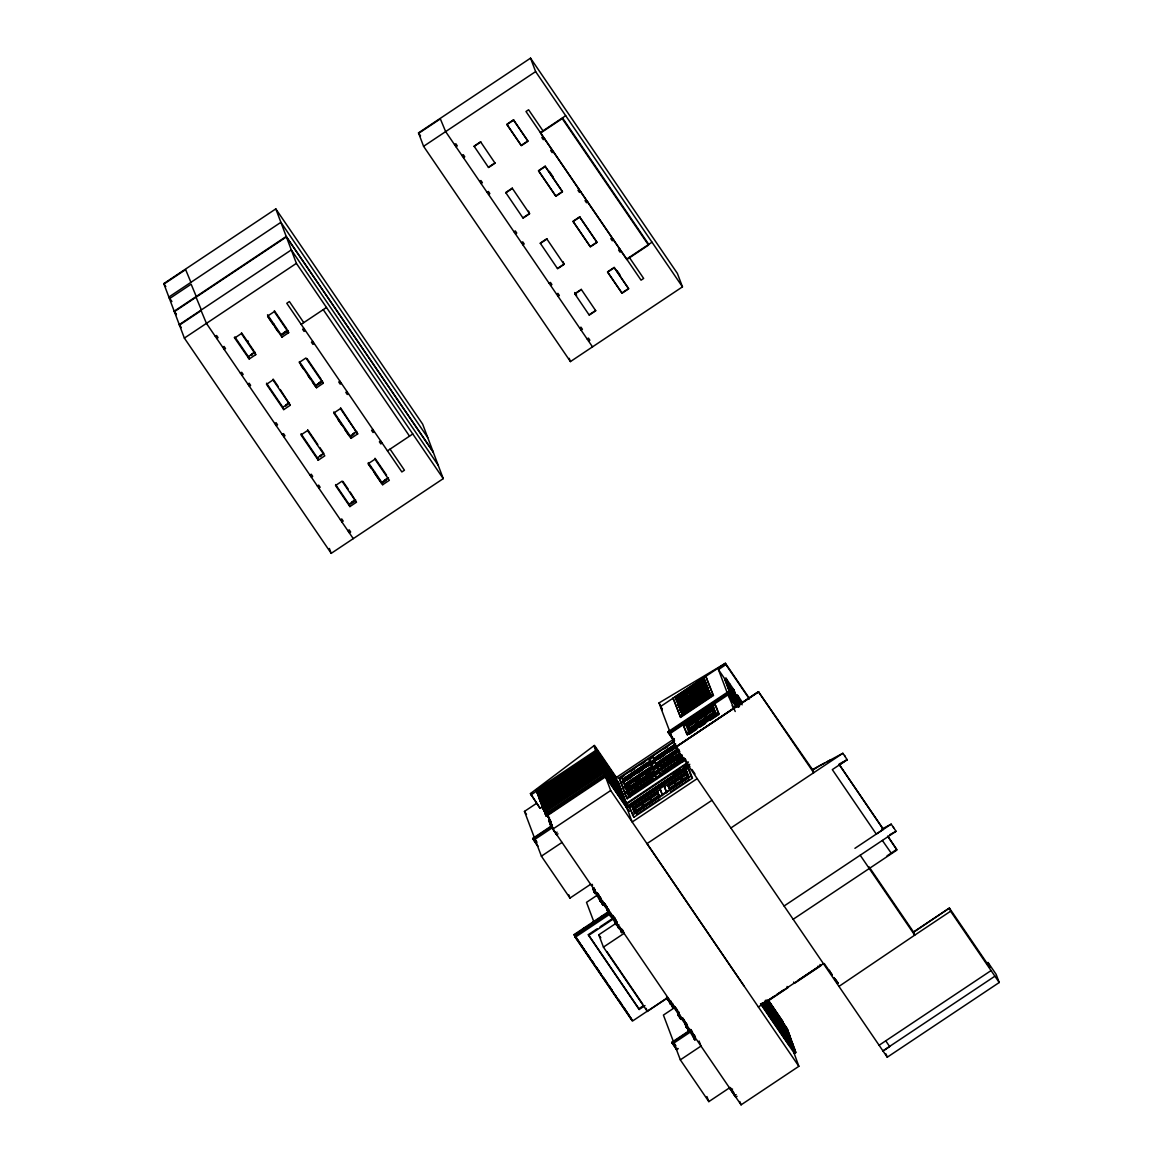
<?xml version="1.0" encoding="UTF-8"?>
<svg xmlns="http://www.w3.org/2000/svg" width="1163" height="1163" viewBox="0 0 1163 1163"><rect width="100%" height="100%" fill="white"/><g stroke="black" fill="none" stroke-linecap="round" stroke-linejoin="round"><path stroke-width="1.5" d="M285.822 406.018L286.374 404.913L286.81 405.538M317.368 385.127L317.935 383.863L318.371 384.488L321.264 382.554M252.458 354.788L251.063 354.846L251.484 355.485M288.206 330.99L283.568 333.897M282.231 333.752L282.682 334.668M322.689 454.006L319.927 455.94L320.523 456.681M542.99 806.41L540.054 808.285L530.43 793.573L594.453 745.352L616.957 778.338M548.965 813.867L604.862 775.736M620.141 791.145L621.1 789.372L599.178 757.244L538.803 797.513L539.152 798.414L540.01 799.693L600.471 759.148L600.82 760.05L599.076 760.282M913.406 932.333L949.401 908.07L989.887 967.412L987.983 962.397L996.139 974.347L999.221 982.517L887.253 1057.211L675.601 746.951M454.544 144.634L455.838 143.761L457.277 145.869L455.983 146.742M461.987 155.551L463.296 154.679L464.735 156.787L463.426 157.659M215.315 336.398L216.609 335.526L218.048 337.633L216.754 338.506M222.773 347.33L224.066 346.458L225.506 348.566L224.212 349.438M479.636 181.428L480.93 180.556L482.369 182.664L481.075 183.536M487.079 192.346L488.387 191.473L489.827 193.581L488.533 194.454M240.421 373.192L241.715 372.32L243.154 374.428L241.86 375.3M247.864 384.11L249.158 383.238L250.612 385.346L249.304 386.218M514.002 231.815L515.311 230.943L516.75 233.051L515.442 233.923M521.46 242.733L522.754 241.86L524.193 243.968L522.899 244.841M274.788 423.579L276.082 422.707L277.521 424.815L276.227 425.687M282.246 434.497L283.539 433.625L284.979 435.732L283.685 436.605M549.154 283.321L550.448 282.449L551.887 284.557L550.593 285.429M556.612 294.254L557.906 293.381L559.345 295.489L558.036 296.361M309.925 475.1L311.233 474.228L312.673 476.336L311.364 477.208M317.383 486.018L318.677 485.145L320.116 487.253L318.822 488.126M579.668 328.068L580.962 327.181L582.401 329.303L581.107 330.176M587.126 338.985L588.42 338.113L589.859 340.221L588.565 341.093M340.454 519.832L341.748 518.96L343.187 521.068L341.893 521.94M347.897 530.75L349.205 529.877L350.644 531.985L349.336 532.858M758.436 691.709L675.776 747.213L670.44 733.301M663.724 772.639L663.143 771.098L681.765 758.669L682.347 760.209M664.088 773.162L663.506 771.621L682.129 759.206M163.779 283.612L275.805 208.889L422.663 424.146L443.248 478.633L331.208 553.355L184.365 338.099L163.779 283.612L165.815 286.607M163.939 284.063L185.629 269.598L190.921 282.333M169.464 298.658L191.139 284.194L196.445 296.928M418.506 132.873L530.532 58.15L677.389 273.421L682.463 286.854L570.437 361.591L423.579 146.32L418.506 132.873L420.541 135.867M418.665 133.323L440.355 118.873L445.647 131.608L592.505 346.865M423.579 146.32L535.62 71.597L530.532 58.15M179.451 325.088L201.126 310.637L206.433 323.372L353.276 538.643M184.365 338.099L296.391 263.361L275.805 208.889M474.17 146.451L480.697 142.09M488.445 167.239L494.973 162.893M540.388 132.597L565.698 115.704M234.839 337.924L241.366 333.563L255.744 354.657L249.216 359.004L234.286 337.459M543.15 136.653L541.856 137.51L543.281 139.618L544.589 138.76M241.497 332.72L247.603 341.675L248.257 341.239M273.857 324.157L272.898 324.099M247.603 341.675L248.388 341.428M273.988 324.346L273.552 325.073M551.989 149.591L550.681 150.463L552.12 152.571L553.428 151.699M251.412 354.293L254.77 352.055M283.816 332.676L286.389 330.961M248.112 357.724L248.766 357.288L234.911 336.979M281.998 337.139L288.657 332.705L287.77 330.35L281.112 334.799L281.998 337.139L267.621 316.06L274.264 311.626L288.657 332.705M301.159 324.361L326.483 307.468M505.818 192.825L512.345 188.479M303.936 328.417L302.627 329.289L304.066 331.397L305.36 330.525M312.76 341.37L311.466 342.227L312.905 344.335L314.199 343.478M522.957 217.844L529.485 213.483L528.598 211.143M579.189 189.467L577.982 190.267L579.421 192.375L580.613 191.575M586.239 199.818L585.047 200.603L586.486 202.711L587.678 201.926M285.924 404.898L289.282 402.66M318.589 383.107L322.195 380.708M289.383 402.907L282.856 407.268L283.743 409.609L290.27 405.247L280.239 389.518M316.525 387.744L323.169 383.31L322.282 380.955L315.638 385.404L316.525 387.744L299.254 362.449L305.913 358L323.169 383.31M540.33 243.43L546.857 239.084M339.959 381.231L338.767 382.031L340.207 384.139L341.399 383.339M347.025 391.582L345.833 392.367L347.257 394.475L348.449 393.69M557.484 268.435L564.011 264.088L563.125 261.748M612.116 237.746L610.822 238.619L612.261 240.726L613.555 239.854M619.908 249.173L618.614 250.03L620.053 252.138L621.347 251.281M352.956 433.814L355.456 432.142M356.808 431.56L350.15 435.994L351.037 438.349L357.695 433.901L340.555 407.748M318.255 460.214L324.782 455.852L307.526 430.557L300.999 434.904L318.255 460.214L317.368 457.859L323.896 453.512L319.84 447.551M626.683 259.102L652.007 242.209M574.856 294.035L581.369 289.674M372.901 429.51L371.593 430.383L373.032 432.491L374.341 431.618M380.694 440.937L379.385 441.809L380.824 443.917L382.133 443.045M589.118 314.824L595.645 310.477M387.453 450.866L412.778 433.973M374.617 471.858L374.253 472.672M351.531 502.256L355.442 499.639M384.357 480.348L388.355 477.688M355.544 499.901L349.016 504.248L349.903 506.588L356.43 502.242L350.165 492.007M388.442 477.949L381.798 482.383L382.685 484.724L389.329 480.29L374.951 459.211L368.293 463.644L382.685 484.724M350.746 504.015L354.671 501.398M386.218 480.348L382.22 483.008L368.308 462.612M672.984 698.28L705.839 676.372L713.442 695.474L680.588 717.397L672.984 698.28L673.842 699.545M538.047 793.966L536.056 790.244L596.43 749.975L618.701 783.019L596.43 749.975M682.565 715.434L681.125 711.611L709.648 692.596L711.087 696.404L682.565 715.434L675.354 697.364L703.877 678.334L704.734 679.599L676.212 698.629L677.186 701.202L676.328 699.937L704.851 680.907L705.708 682.172M727.631 693.904L718.443 669.597L725.916 664.625L725.407 663.259L659.014 702.946L662.227 709.619M530.939 794.925L596.779 750.891M677.099 699.515L676.692 698.44L684.062 693.511L684.934 694.776M686.286 695.489L684.934 692.93L696.841 684.992L697.248 686.068M698.12 685.487L697.713 684.411L704.342 679.992L705.2 681.256L676.503 700.417M618.076 785.708L619.385 784.836L619.036 783.92L597.113 751.792L536.739 792.061L537.946 794.242M543.005 788.587L538.571 791.552L537.699 790.288M545.97 786.61L581.529 762.899M584.48 760.922L591.894 755.979M537.088 792.977L597.462 752.708L597.113 751.792M684.556 694.805L677.171 699.719L677.578 700.809M697.335 686.286L685.414 694.224L685.821 695.3M698.193 685.705L704.822 681.285L705.229 682.361M596.764 753.653L598.073 752.781L597.724 751.88M618.76 787.511L620.068 786.653L619.719 785.737L597.811 753.609L537.437 793.878L539.065 796.684M676.721 700.926L705.243 681.896L703.877 678.334M705.243 681.896L676.866 701.376L677.913 703.106L706.435 684.091L705.563 682.826M546.654 788.427L539.254 793.37L539.69 794.009M549.619 786.45L557.033 781.507M559.985 779.544L567.399 774.602M570.364 772.625L597.026 754.831L597.462 755.47M537.771 794.794L598.145 754.511L597.811 753.609M678.872 700.678L684.876 696.666M689.368 693.671L695.387 689.659M699.879 686.664L705.883 682.652M597.36 755.746L598.669 754.874L599.003 755.776L584.378 765.545M697.102 689.179L706.101 683.175M598.494 755.427L620.751 788.47L598.494 755.427L538.12 795.696L540.49 799.577M704.342 679.992L706.246 683.611L677.724 702.641L678.887 705.694L681.881 703.688M538.643 796.059L581.413 767.522M678.785 704.008L678.378 702.932L685.763 698.004L686.621 699.268M687.042 698.512L686.635 697.422L698.541 689.485L699.399 690.749M699.821 689.979L699.399 688.903L706.043 684.484L707.409 686.664L706.246 683.611M538.454 796.611L598.829 756.328M598.058 757.564L599.352 756.691L598.829 759.105L600.137 758.232L599.788 757.331M687.522 699.792L687.115 698.716L698.948 690.56L698.541 689.485M678.203 704.909L706.9 685.748M539.327 797.876L556.917 786.13M559.883 784.153L596.91 759.454M706.813 686.112L678.291 705.141L680.573 710.171L679.715 708.907M539.152 798.414L599.527 758.145L599.178 757.244M678.465 705.621L706.988 686.592L708.122 688.583L679.599 707.598L678.741 706.334M678.567 705.854L707.089 686.839M687.885 699.675L692.392 696.681M698.396 692.668L702.903 689.674M540.78 801.234L541.129 802.136L539.487 799.33L599.861 759.061L622.132 792.105L620.824 792.962M682.158 704.4L685.152 702.408M692.668 697.393L697.16 694.384M703.164 690.386L707.671 687.377L706.726 685.879M680.835 705.883L707.86 687.856M539.836 800.231L600.21 759.962L599.861 759.061M679.425 707.119L707.947 688.103M599.425 761.184L600.719 760.326L601.067 761.227L599.774 762.099M534.224 837.229L524.469 811.396L536.274 803.531M540.17 801.147L542.539 805.029L540.17 801.147L600.544 760.878L622.467 793.006L622.816 793.907L621.507 794.78M540.693 801.496L556.815 790.753M561.249 787.787L567.181 783.833M571.629 780.867L577.546 776.913M581.994 773.962L586.443 770.996M589.394 769.019L596.808 764.076M681.344 709.764L680.486 708.5L687.871 703.571L687.464 702.496L688.322 703.76M709.096 691.156L707.729 688.976L708.136 690.052L701.507 694.471L701.1 693.395L701.972 694.66M735.961 705.825L733.388 702.205L724.636 679.061L725.945 678.189L733.955 689.935L739.581 704.822M540.519 802.048L600.893 761.78L600.544 760.878M687.944 703.775L680.559 708.703L680.98 709.779M689.223 704.284L688.816 703.208L700.722 695.256L701.129 696.346M600.195 762.739L601.504 761.867L601.155 760.965M679.89 709.386L708.601 690.241L709.008 691.316M679.992 709.634L708.514 690.604M542.162 804.869L542.496 805.77L540.868 802.964L601.242 762.695L623.15 794.823L623.499 795.725L622.19 796.597M680.166 710.113L708.689 691.084M600.544 763.64L601.853 762.768L602.187 763.684L596.008 766.882M702.001 695.765L701.594 694.674L708.223 690.255L708.63 691.345L680.253 710.346L681.125 711.611M541.376 803.313L542.685 802.455M547.119 799.49L561.933 789.604M564.898 787.627L572.312 782.684M575.278 780.707L582.678 775.765M585.643 773.788L591.56 769.848M541.202 803.866L601.576 763.597L601.242 762.695M543.121 803.081L541.813 803.953L541.478 803.052M684.033 709.372L708.049 693.352M543.921 808.663L541.551 804.781L601.925 764.498L623.848 796.64L624.182 797.542L622.888 798.414M547.817 801.307L543.368 804.273L542.51 803.008M550.768 799.33L558.182 794.387M561.148 792.41L567.064 788.456M571.513 785.49L596.692 768.699M681.78 711.901L689.15 706.988L690.022 708.252L682.332 713.37L681.78 711.901L682.637 713.166M690.022 706.406L701.929 698.469L702.801 699.733L690.575 707.86L690.022 706.406L690.88 707.671M702.801 697.887L709.43 693.468L710.288 694.733L703.353 699.341L702.801 697.887L703.659 699.152M541.885 805.683L602.26 765.414L601.925 764.498M601.489 766.635L602.783 765.763L603.132 766.679M602.608 766.315L602.943 767.231L542.583 807.5L542.234 806.599L602.608 766.315L624.531 798.458L624.865 799.359L623.572 800.231M542.961 806.352L540.054 808.285L530.43 793.573M542.758 806.948L572.196 787.307M575.162 785.33L582.576 780.388M585.527 778.41L601.823 767.551M601.911 767.275L603.219 766.402L603.568 767.318M681.707 714.169L710.215 695.14L705.389 682.347M679.73 716.132L712.585 694.209L705.839 676.372M544.211 810.306L544.56 811.222L542.917 808.401L603.292 768.132L625.214 800.275L625.563 801.176L624.255 802.048M727.486 685.24L728.358 684.658M543.441 808.765L547.7 805.915M550.666 803.938L596.59 773.308M599.556 771.331L602.507 769.354M728.721 685.138L730.03 684.266M543.266 809.317L603.641 769.048L603.292 768.132M727.631 686.286L728.925 685.414M545.171 808.532L543.877 809.404L543.528 808.489M728.343 686.504L729.216 685.923L732.835 692.494L731.978 693.075M549.736 819.61L543.601 810.218L603.975 769.95L625.898 802.077L626.246 802.993L624.938 803.866M544.124 810.582L545.432 809.71M546.901 808.721L572.094 791.93M575.06 789.953L601.722 772.159M543.95 811.134L604.324 770.865L603.975 769.95M565.029 797.774L572.429 792.832M575.394 790.855L579.843 787.889M585.759 783.935L590.208 780.984M594.656 778.018L600.573 774.064M544.807 812.399L603.888 772.988L604.324 773.628L603.975 772.726M730.277 688.729L728.896 689.63L725.29 680.108L726.599 679.236L735.176 701.972L738.621 707.002M729.521 689.615L730.393 689.034L732.966 692.799L733.998 695.561L733.126 696.128M545.243 813.039L546.552 812.167L545.854 810.349M674.206 741.471L667.896 731.905L728.067 691.767L738.694 707.206M605.865 774.442L545.491 814.711L545.229 813.998L605.603 773.715L627.351 805.944L605.603 773.715M729.695 691.098L730.568 690.531L726.962 684.004L729.521 687.769M730.916 690.27L731.789 689.688L732.835 692.494M729.826 691.418L730.684 690.837L728.111 687.071L731.949 694.18M668.173 732.632L728.343 692.494L728.067 691.767M626.93 806.235L605.719 775.154L545.781 815.132L546.465 816.252L605.53 776.84L610.691 790.506L798.85 1066.311L741.078 1104.85L696.186 1039.053L694.893 1039.926L694.166 1038.864L692.843 1035.346L694.296 1034.896L694.747 1036.102L690.226 1029.459M735.975 706.45L727.471 693.991L669.365 733.097L728.939 693.032M545.883 815.408L606.461 774.98M730.568 692.363L731.425 691.796L733.998 695.561M733.955 689.935L732.646 690.807L724.636 679.061M546.188 815.728L547.497 814.87M729.201 693.759L727.907 694.631L735.22 711.509M547.657 815.118L546.363 815.975L545.229 813.998M669.786 733.722L728.009 694.893M732.966 692.799L732.094 693.381L729.405 689.296M683.597 725.974L715.187 704.909L716.045 706.174L718.908 713.748L687.318 734.827L683.597 725.974L687.318 734.827M688.859 732.225L685.952 725.058L713.21 706.871L716.117 714.038L688.859 732.225L688.423 731.585L715.681 713.413L713.21 706.871M733.33 693.279L734.638 692.407M713.646 707.511L686.388 725.683L685.952 725.058M689.644 731.44L687.333 725.319L712.861 708.296L715.608 715.041L707.002 720.784L706.566 720.144M731.832 695.707L732.69 695.125L730.393 689.034M731.949 696.026L732.806 695.445L736.499 702.147L735.627 702.728M713.282 708.921L687.769 725.945L687.333 725.319M731.512 696.564L732.806 695.692M688.481 725.668L695.503 720.987L696.07 721.83L697.117 724.578L690.095 729.259L688.481 725.668L690.211 729.579L697.233 724.898L695.503 720.987M696.797 720.115L704.095 715.245L704.676 716.088L697.378 720.958L696.797 720.115L698.411 723.706L704.255 719.824M713.849 712.57L714.896 715.318L707.598 720.188L706.552 717.44L713.849 712.57L714.431 713.413L707.133 718.283L705.403 714.387L712.701 709.517L713.268 710.36L705.97 715.23L707.017 717.978M734.115 695.867L733.257 696.448L730.684 692.683L731.556 692.101L734.115 695.867L735.263 698.89L734.391 699.472M689.048 726.512L696.07 721.83M551.364 825.236L548.645 820.38L549.954 819.522L550.695 821.5M734.493 696.346L735.786 695.474M736.266 696.099L737.56 695.227L742.576 702.656M733.053 698.963L733.926 698.381M689.514 728.416L696.535 723.735M697.829 722.863L705.141 717.993L704.095 715.245M706.435 717.135L713.733 712.265L712.701 709.517M733.17 699.268L734.042 698.701L737.88 705.839M615.242 778.192L674.366 738.752M705.258 718.312L697.96 723.182L698.527 724.026L705.825 719.156L705.258 718.312L706.29 721.06M732.748 699.835L734.042 698.963M549.387 822.357L550.899 821.354M709.939 716.03L712.846 714.082M551.189 822.125L549.895 822.997L549.299 821.441M734.507 699.792L735.379 699.21L732.69 695.125M735.757 699.69L737.051 698.818M676.532 745.992L620.984 783.048L623.31 788.514L619.05 777.902L674.598 740.86M557.993 833.842L556.684 834.714L550.797 826.079L550.157 824.378L551.451 823.506M733.388 702.205L734.682 701.333L725.945 678.189M675.456 745.352L622.743 780.518L621.405 776.986L674.118 741.82M686.461 733.562L718.051 712.483L715.187 704.909M758.436 691.723L813.707 772.726L812.501 769.572L758.436 691.723L621.347 783.324L619.617 778.745L624.124 775.75M630.128 771.738L634.635 768.743M640.639 764.731L645.145 761.736M664.654 748.71L667.664 746.704M698.992 725.93L704.836 722.034M690.081 732.065L698.396 726.526L697.974 725.886M699.835 725.567L705.563 721.743M733.882 702.845L735.321 702.074L734.042 698.701M552.105 824.552L550.811 825.425L551.291 826.719L595.412 891.338L594.119 892.195L594.976 893.46L596.285 892.603M650.582 763.48L649.245 759.948L653.344 757.215L654.057 758.276L675.63 743.884M734.565 702.961L735.438 702.379L736.557 705.345M550.797 826.079L552.352 825.207M532.669 838.45L537.728 846.053L532.669 838.45L551.829 825.657M689.339 734.202L696.724 729.288M699.675 727.311L705.578 723.371M710.012 720.42L718.865 714.518M735.743 703.034L736.615 702.467M532.843 838.901L552.003 826.123M623.746 781.449L622.845 779.094L649.972 761.009L649.245 759.948M736.979 702.932L738.287 702.074M647.006 763.233L623.79 778.716L624.735 780.097M674.802 744.698L657.168 756.459L658.113 757.825M552.876 827.387L535.009 839.293L541.391 856.172L569.972 898.083L590.615 884.302M620.78 782.481L676.314 745.425M617.742 784.792L619.036 783.92M625.2 779.908L628.064 778.003M631.989 775.256L634.882 773.322M639.243 770.415L643.59 767.507M666.922 751.952L671.327 749.016M735.06 706.61L736.353 705.752M610.691 790.506L552.919 829.045L547.38 814.391M678.916 749.539L624.705 785.708L623.353 782.118L758.596 691.956M627.569 779.879L632.076 776.869M638.08 772.872L642.587 769.862M648.591 765.865L653.083 762.855M659.087 758.858L665.091 754.845M669.597 751.836L675.601 747.838M737.138 706.726L737.996 706.145M652.588 768.641L651.236 765.05L655.307 762.332L656.019 763.393L677.564 749.016M651.236 765.05L651.949 766.112L624.793 784.225L623.353 782.118M676.968 749.67L659.13 761.576L659.654 762.346M634.257 779.414L641.394 774.66M660.133 762.158L665.948 758.276M666.821 757.695L672.156 754.147L672.665 755.528M673.014 753.566L677.011 750.905M622.743 787.671L678.276 750.629M555.783 833.013L557.092 832.156M682.259 755.499L625.214 793.544L622.961 788.267L678.509 751.211M624.807 787.511L679.541 751.182M625.04 788.107L629.546 785.098M635.55 781.1L640.057 778.091M646.061 774.093L650.553 771.084M656.557 767.086L661.064 764.076M667.068 760.064L671.574 757.069M679.177 753.711L653.344 770.4L653.969 771.302M626.406 788.907L653.606 770.764M628.267 790.564L627.351 788.543L650.64 773.002L651.571 775.023L650.64 773.002M679.817 753.537L660.904 766.155L679.817 753.537L680.384 755.034M631.291 786.421L652.458 772.319M651.004 773.54L627.351 788.543M621.173 793.878L622.467 793.006M680.82 754.583L626.61 790.738L625.331 787.336L626.77 789.444M624.633 792.701L681.678 754.656M639.679 782.83L635.667 785.505L635.187 784.225L635.827 785.156M645.858 778.701L651.106 775.212L650.611 773.933M663.491 766.94L666.414 765.239M671.502 761.838L668.551 763.8L667.693 762.535L668.173 763.829M677.607 757.535L680.282 755.746L679.788 754.467L680.66 755.732M632.425 787.933L634.882 786.29M635.754 785.708L638.414 783.935M677.68 757.738L680.355 755.965M626.624 797.934L685.167 758.887L685.734 759.73L627.191 798.777L624.909 793.399L681.94 755.354M627.264 792.468L681.474 756.313L682.797 759.817L628.587 795.972L627.264 792.468L629.227 796.379M634.489 788.238L637.484 786.232M676.517 760.195L681.024 757.2M656.572 779.065L655.249 775.561L659.784 772.537L660.918 775.241M622.539 797.498L623.848 796.64M628.34 794.053L655.249 775.561M660.032 772.901L682.55 757.883L683.437 760.224M629.285 793.675L652.908 778.701L629.285 793.675L630.448 796.757M635.667 791.683L630.768 794.969L630.128 794.024L630.622 795.361M640.377 789.11L643.052 787.336M664.567 772.988L667.344 771.127M541.391 856.172L562.034 842.405M623.906 801.133L625.214 800.275M624.604 802.95L625.898 802.077M688.423 761.969L625.985 803.604L626.261 804.331L687.202 763.684M673.159 774.471L680.602 769.513M683.568 767.536L688.031 764.556M689.063 765.109L626.159 807.078L689.79 764.295M627.017 808.343L689.906 766.388M629.474 807.224L688.031 768.176L689.47 770.284L692.45 778.207L633.908 817.255L629.474 807.224L633.908 817.255M686.054 770.139L688.656 777.015L634.446 813.184L631.843 806.293L686.054 770.139L689.092 777.044M662.532 795.608L659.93 788.732L664.088 785.97L666.573 792.076M634.882 813.213L632.803 807.704L660.337 789.343L659.93 788.732M664.495 786.566L687.013 771.549M636.19 813.795L633.748 807.34L657.386 791.567L659.087 795.507L658.607 794.809M667.606 784.749L669.307 788.688L667.606 784.749L686.228 772.334L687.929 776.259L687.449 775.561M634.969 810.567L635.449 811.265L634.228 808.038L657.865 792.279M668.085 785.447L686.708 773.032M635.347 808.794L642.31 804.142L641.671 803.197L642.819 806.221L635.841 810.873L634.707 807.849L636.481 811.818M643.183 803.56L650.204 798.879L649.565 797.934L650.713 800.958L643.677 805.654L644.317 806.584L642.543 802.63L643.677 805.654M651.076 798.298L658.113 793.602L657.473 792.672L658.607 795.696L651.585 800.377L650.437 797.353L652.225 801.322M669.205 786.203L674.54 782.641L673.9 781.71L675.034 784.734L669.699 788.296L670.339 789.226L668.565 785.272L669.699 788.296M675.398 782.074L680.748 778.498L680.108 777.567L681.242 780.591L675.907 784.153L674.758 781.129L676.546 785.083M682.754 780.955L681.605 777.931L686.955 774.369L686.315 773.424L688.089 777.393M682.187 780.213L687.537 776.651L688.176 777.596L682.826 781.158L682.114 780.01L687.449 776.448M658.694 795.899L651.658 800.595L652.298 801.525L659.334 796.829M632.468 815.147L691.011 776.084L688.031 768.176M637.062 814.1L644.506 809.274L644.026 808.576M645.828 808.387L648.46 806.642M649.114 806.061L651.934 804.185M652.399 804.011L658.985 799.621M670.528 791.916L673.014 790.259M673.595 789.735L676.255 787.962M677.128 787.38L682.943 783.629L682.463 782.932M684.178 782.815L689.15 779.501M697.219 778.614L632.178 822.008L626.915 808.067M711.989 800.275L647.035 843.597L743.898 985.773M594.119 892.195L592.679 888.416L593.988 887.543L595.412 891.338M593.959 890.785L595.267 889.913M598.305 894.478L586.515 902.343L594.438 923.335M599.468 897.095L600.123 901.005L600.995 902.27L602.289 901.412L609.354 911.763L574.377 935.11L631.771 1019.471M599.119 898.33L600.413 897.458M599.41 899.101L600.704 898.243L600.268 897.066M599.745 900.002L601.053 899.13L596.75 892.85M600.123 901.005L601.431 900.147L601.053 899.13M602.521 904.073L603.815 903.2L604.208 904.218L602.899 905.076L602.041 903.811L603.335 902.953L602.39 900.424M812.748 770.197L818.548 766.33M824.582 763.088L819.93 765.588M830.615 759.846L827.344 761.605M607.042 909.946L608.336 909.073L609.354 911.763M730.873 827.983L842.841 753.29L847.216 759.686L839.439 764.876L883.4 829.321L876.277 834.075L832.315 769.615L847.057 759.773M607.333 910.716L608.627 909.859L604.048 902.793M607.668 911.618L608.976 910.745L603.815 903.2M665.876 998.784L632.396 1021.114L575.191 937.276L574.159 934.529L608.99 911.298M574.566 935.634L609.412 912.388M609.572 912.839L574.74 936.07L631.931 1019.922L624.458 1008.263M607.537 909.117L606.737 909.146L608.918 913.885L610.212 913.028L611.258 914.554L609.964 915.426L610.822 916.691L612.131 915.819M575.191 937.276L610.139 913.973M610.444 915.688L611.738 914.816M645.014 1005.588L639.17 1009.484L588.638 935.415L588.347 934.645L597.113 928.801M600.035 926.853L613.177 918.087M588.638 935.415L614.922 917.883M614.965 921.561L616.259 920.689L616.899 922.361L615.59 923.233M615.256 922.332L616.55 921.459L612.828 915.659M667.94 997.65L647.297 1011.417L603.437 947.118L598.771 934.805L616.477 923M618.789 928.278L620.097 927.42L618.876 928.496L618.294 927.652L619.603 926.78L618.135 924.629L616.841 925.501L615.968 924.236L617.277 923.364L611.883 915.296M618.294 927.652L617.466 925.457L618.774 924.585M667.78 1000.078L669.074 999.221L667.853 1000.296L667.286 999.453L668.58 998.581L623.019 931.796L621.725 932.668L620.897 930.473L622.19 929.615M621.071 931.621L622.365 930.749M621.144 931.825L622.452 930.952L621.696 928.975L620.402 929.848L621.725 932.668M603.437 947.118L624.08 933.351L622.917 930.269M854.921 848.336L891.192 824.145L896.062 831.298L784.095 905.992M639.17 1009.484L638.88 1008.714L643.27 1005.791M887.02 855.866L896.717 849.397L887.66 836.095L896.964 850.037L793.151 919.279M670.062 1003.422L671.356 1002.564M670.135 1003.64L671.429 1002.768L670.688 1000.791L669.394 1001.663L670.135 1003.64L670.717 1004.483L672.01 1003.611L679.628 1014.776L678.32 1015.648L679.047 1016.695L680.34 1015.822L681.402 1017.363L680.093 1018.236L680.82 1019.282L682.012 1018.163L680.82 1019.282M672.796 1007.42L674.191 1006.809L672.897 1007.681L672.17 1006.62L673.479 1005.748L672.519 1003.233M675.223 1007.216L663.419 1015.081L673.784 1042.528M679.047 1016.695L677.607 1012.9L678.916 1012.043M678.233 1015.386L679.526 1014.514M685.08 1024.152L686.374 1023.28L686.824 1024.487L682.303 1017.843M686.155 1027.002L687.449 1026.129M694.893 1039.926L687.406 1027.38L688.743 1030.898L688.016 1029.851L689.325 1028.979L688.263 1027.438L686.97 1028.31L686.243 1027.249L687.551 1026.391L687.173 1025.373L682.637 1018.744M688.641 1030.651L690.037 1030.04M677.985 1048.866L676.677 1049.738L671.763 1042.339L690.938 1029.546M671.938 1042.789L689.644 1030.985M672.665 1043.851L691.825 1031.072M677.811 1048.415L676.503 1049.288L671.763 1042.339M694.078 1038.603L695.372 1037.745M694.166 1038.864L695.474 1038.007L695.096 1036.989L690.56 1030.36M765.254 1002.186L773.962 996.386M776.855 994.452L784.109 989.611M797.891 980.424L818.461 966.686L818.04 966.06M758.363 1006.984L823.419 963.633M729.477 1087.856L708.834 1101.623L680.34 1059.856L700.984 1046.089L699.079 1041.016M839.279 986.195L914.714 935.154L913.522 931.999L949.401 908.07L950.593 911.225L999.221 982.517M838.087 983.04L833.944 977.749M950.593 911.225L914.714 935.154L860.198 855.212M731.251 1089.935L732.545 1089.062M734.856 1095.502L736.15 1094.63M729.841 1088.539L735.743 1097.203L737.051 1096.331M879.097 1045.261L991.08 970.567M882.935 1050.887L994.903 976.193M883.022 1051.018L889.666 1046.584L885.741 1040.827M681.111 761.372L677.331 763.887L676.692 762.943L677.2 764.295M762.768 1003.727L764.076 1002.855L793.529 1046.031L792.221 1046.889M764.411 1003.771L763.102 1004.643L763.437 1005.559L764.731 1004.687L764.411 1003.771L793.849 1046.947L794.184 1047.863L792.89 1048.721M763.771 1006.475L765.065 1005.602L794.518 1048.779L794.852 1049.695L793.544 1050.552M764.106 1007.391L765.399 1006.518L765.065 1005.602M786.261 1030.418L787.555 1029.546L787.22 1028.63L767.929 1000.354M786.595 1031.334L787.889 1030.462L767.58 1000.689M786.915 1032.25L788.223 1031.377L787.889 1030.462M787.584 1034.081L788.877 1033.209L788.558 1032.293L767.231 1001.038M788.252 1035.913L789.546 1035.041L789.212 1034.125L766.868 1001.372M788.572 1036.829L789.881 1035.957L765.501 1000.224M788.907 1037.745L790.215 1036.873L789.881 1035.957M789.575 1039.577L790.869 1038.704L790.535 1037.789L766.17 1002.055M789.91 1040.492L791.203 1039.62L765.821 1002.404M790.898 1043.226L792.192 1042.368L791.872 1041.452L764.454 1001.256M791.233 1044.141L792.526 1043.284L765.109 1003.088M791.552 1045.057L792.861 1044.2L792.526 1043.284M793.21 1049.637L794.518 1048.779M794.794 1052.152L793.936 1052.733L798.85 1066.311M794.358 1052.806L795.666 1051.934L762.274 1002.986M762.027 1003.902L795.201 1052.53L794.62 1053.533M795.666 1051.934L794.503 1053.576L760.529 1003.785M320.45 455.503L321.526 455.838M353.116 433.712L353.886 434.424M812.501 769.572L842.841 753.29M839.119 764.047L847.216 759.686M881.612 829.292L891.192 824.145M889.68 834.729L896.062 831.298M282.827 333.359L283.423 334.174M839.439 764.876L883.299 829.408L883.168 828.696M829.234 970.538L832.214 974.768M836.182 980.409L838.16 983.229M829.117 970.189L829.757 971.09M247.675 341.762L253.839 350.819M616.521 778.643L593.944 745.687L595.456 750.193M535.62 71.597L682.463 286.854M562.456 117.87L648.75 244.375M542.99 130.852L528.598 109.773L525.996 111.503L641.06 280.181L643.662 278.437L629.285 257.357M549.329 171.324L553.384 177.285M617.117 270.717L619.995 274.933M574.711 292.553L576.63 295.358M882.354 840.442L891.178 853.09M869.081 866.842L913.522 931.999M748.87 697.669L725.407 663.259L660.366 706.639L670.062 732.297L669.481 731.76M725.916 664.625L749.394 699.021M718.443 669.597L726.599 681.547M734.754 693.497L736.79 696.492M737.793 698.425L742.139 704.807M726.846 683.699L729.405 687.464M733.053 697.117L729.375 690.415M730.611 693.671L733.184 697.437M732.864 698.6L734.565 701.115M728.343 692.494L738.287 707.06M733.969 701.565L735.801 704.385M732.152 705.65L734.187 708.645M712.585 694.209L713.442 695.474M708.136 690.052L709.081 691.52M708.776 691.331L709.823 693.075L681.3 712.09L680.442 710.826M710.215 695.14L711.087 696.404M718.051 712.483L718.908 713.748M697.713 684.411L698.57 685.676M699.399 688.903L700.271 690.168M698.948 690.56L699.806 691.825M713.733 712.265L714.315 713.108M699.893 692.029L699.021 690.764L699.428 691.854M715.608 715.041L712.861 708.296M701.1 695.241L700.242 693.977L700.649 695.052L688.729 702.99L688.322 701.914L689.194 703.179M703.426 701.391L701.929 698.469M705.403 714.387L705.97 715.23M684.934 692.93L686.199 695.285M686.635 697.422L687.493 698.687M687.115 698.716L687.973 699.981M688.816 703.208L689.674 704.473M691.52 709.343L690.648 708.078L691.2 709.532M690.575 709.706L689.15 706.988M690.648 709.924L689.79 708.66L690.342 710.113M676.692 698.44L677.549 699.704M675.354 697.364L676.212 698.629M678.378 702.932L679.25 704.197M678.014 704.429L678.887 705.694M680.937 708.689L680.079 707.424L680.486 708.5M662.343 709.546L659.014 702.946M669.205 731.033L670.062 732.297M669.263 732.835L674.307 740.22M667.896 731.905L673.77 740.497M674.584 744.044L679.686 751.545M683.771 757.535L687.856 763.524M691.956 769.513L695.009 774.006M824.233 963.502L832.01 974.899M819.973 964.505L820.831 965.77L794.445 983.36L793.588 982.095M691.011 776.084L692.45 778.207M672.025 752.984L672.548 753.755M675.31 759.294L674.453 758.029L674.933 759.308M681.605 777.931L680.966 776.986L682.114 780.01M427.737 437.593L280.894 222.322L168.853 297.059L171.92 301.537M433.087 451.738L286.229 236.467L174.203 311.204L176.238 314.199M433.247 452.189L286.403 236.918L174.377 311.655L176.413 314.635M649.521 769.106L648.998 768.336L625.738 783.847L626.261 784.618M438.16 465.185L291.317 249.914L179.276 324.651L181.326 327.632M296.391 263.361L443.248 478.633M787.06 986.457L787.918 987.721L763.291 1004.149L762.419 1002.884M323.227 309.634L409.521 436.14M643.837 779.821L643.197 778.876L643.677 780.155M634.954 785.737L634.315 784.807L634.809 786.086L628.674 790.171L628.18 788.892L628.82 789.837M621.405 776.986L622.845 779.094M619.05 777.902L619.617 778.745M782.714 1021.463L768.336 1000.238L782.597 1021.158L784.124 1025.65M622.961 788.267L625.214 793.544M768.263 1001.256L787.555 1029.546M766.897 1000.122L788.223 1031.377M597.462 752.708L619.385 784.836M766.548 1000.456L788.877 1033.209M303.761 322.631L289.383 301.537L286.781 303.281L401.846 471.945L404.448 470.215L390.056 449.122M624.909 793.399L627.191 798.777M598.145 754.511L620.068 786.653M766.184 1000.805L789.546 1035.041M765.836 1001.139L790.215 1036.873M599.527 758.145L621.435 790.288M765.487 1001.488L790.869 1038.704M631.843 806.293L632.803 807.704M765.138 1001.837L791.538 1040.536L791.203 1039.62M600.893 761.78L622.816 793.907M764.774 1002.172L792.192 1042.368M601.576 763.597L623.499 795.725M764.425 1002.521L792.861 1044.2M602.26 765.414L624.182 797.542M764.76 1003.436L793.529 1046.031M602.943 767.231L624.865 799.359M764.731 1004.687L794.184 1047.863M603.641 769.048L625.563 801.176M765.399 1006.518L794.852 1049.695M604.324 770.865L626.246 802.993M762.463 1003.611L795.928 1052.66M762.419 1004.687L795.201 1052.53M611.2 783.702L614.137 788.02M618.062 793.777L620.024 796.655M760.995 1003.887L789.43 1045.581M606.141 777.291L624.793 804.636M626.057 806.802L628.936 811.018M604.964 775.997L629.038 811.294M274.337 310.681L286.81 328.955M307.061 358.64L321.264 379.472M375.024 458.266L386.538 475.129M357.695 433.901L340.439 408.606L333.781 413.039L351.037 438.349M352.651 434.337L353.087 434.962L350.586 436.634L333.81 411.935M267.534 314.78L281.548 335.424M299.385 361.591L315.973 385.782M268.115 317.136L272.186 323.096M275.224 327.559L278.059 331.702M300.665 364.848L303.616 369.18M307.555 374.937L310.492 379.254M312.469 382.147L315.406 386.465M337.852 419.349L341.878 425.251M344.902 429.685L348.929 435.587M368.235 463.892L371.084 468.064M374.922 473.69L381.58 483.445M273.131 379.094L278.219 386.538M307.657 429.699L317.804 444.586M342.954 481.438L348.333 489.332M290.27 405.247L273 379.952L266.487 384.313L283.743 409.609M356.43 502.242L342.038 481.162L335.526 485.509L349.903 506.588M266.516 383.194L283.292 407.893M301.028 433.799L317.804 458.498M335.598 484.564L349.452 504.873M539.08 793.922L540.373 795.826M536.056 790.244L538.091 793.224M538.382 794.881L539.109 795.943L538.774 795.041M541.129 799.374L542.002 800.638M540.141 798.676L539.414 797.6L539.763 798.501M538.803 797.513L540.097 799.417M540.446 800.318L541.173 801.394L540.824 800.493M539.487 799.33L541.522 802.296M543.194 804.811L544.488 806.715M543.877 806.628L544.735 807.892M540.868 802.964L542.888 805.93M541.551 804.781L543.572 807.747M545.243 810.262L547.279 813.242M542.234 806.599L544.604 810.466L544.255 809.564M542.917 808.401L544.953 811.381M547.569 815.234L549.532 818.112M543.601 810.218L545.97 814.1M546.29 814.173L549.241 818.49M548.645 820.38L550.884 823.753M597.695 893.286L599.41 895.801M604.76 903.651L607.333 907.416M612.683 915.266L616.114 920.296L614.66 920.762L615.968 924.236M675.732 1007.681L677.549 1010.342M682.754 1017.974L684.571 1020.62M690.677 1029.589L692.494 1032.235M730.335 1087.507L734.347 1093.482M597.273 893.213L600.704 898.243M674.38 1006.228L678.901 1012.871M550.157 824.378L556.684 834.714M612.596 916.081L616.899 922.361M674.714 1007.129L679.25 1013.773M729.564 1087.463L735.089 1096.142M596.038 892.065L601.431 900.147M620.17 927.623L622.452 930.952M669.161 999.424L671.429 1002.768M681.94 1017.988L687.551 1026.391M689.863 1029.604L695.474 1038.007M592.679 888.416L600.995 902.27M602.449 902.866L607.479 910.106M677.607 1012.9L670.746 1002.826L672.17 1006.62M680.384 1017.087L685.53 1024.516M617.466 925.457L620.897 930.473M524.469 811.396L526.505 814.391M534.151 838.029L537.015 842.245M675.965 1045.93L673.959 1042.978L680.34 1059.856M598.771 934.805L600.82 937.8M606.912 951.596L642.746 1004.12M588.347 934.645L638.88 1008.714M574.159 934.529L579.857 942.888M588.347 955.332L590.121 957.949M591.909 960.551L593.682 963.153M596.619 967.456L599.556 971.759M603.524 977.589L607.522 983.433M609.427 986.224L612.145 990.207M618.658 999.758L622.51 1005.399M833.958 977.516L837.767 983.258L835.121 979.246M201.344 309.925L196.053 297.19M893.228 826.66L893.62 827.722M844.629 755.427L845.036 756.488M886.017 1053.94L887.253 1057.211M738.214 696.274L740.555 702.452M737.56 695.227L740.686 703.484M735.772 699.065L737.647 704.037M735.379 699.21L736.499 702.147M730.117 692.872L731.047 695.329M706.043 684.484L706.45 685.559L699.893 690.197L700.3 691.273M706.523 685.763L706.93 686.853M709.43 693.468L709.982 694.922M710.055 695.125L710.608 696.593M703.426 699.559L703.978 701.013M702.568 700.126L703.121 701.594M569.201 358.335L570.437 361.591M684.062 693.511L684.469 694.587M685.763 698.004L686.17 699.079L678.872 704.211L679.279 705.301M686.243 699.297L686.664 700.373M682.405 713.573L682.957 715.041M674.467 701.173L680.588 717.397M680.181 754.075L680.748 755.572M681.765 758.669L682.928 761.75M681.736 759.599L682.23 760.936M686.228 772.334L688.67 778.788M676.343 764.876L675.834 763.524L676.473 764.454L671.051 768.089L670.411 767.158L670.906 768.496M673.581 758.61L674.075 759.89M680.748 778.498L681.881 781.521M670.048 769.063L669.539 767.74L670.179 768.67L664.625 772.377L663.986 771.447L664.48 772.77M666.821 763.117L667.3 764.396M659.784 772.537L660.657 774.878M657.546 767.609L658.825 770.996M653.344 757.215L654.231 759.57M655.307 762.332L656.659 765.923M664.088 785.97L666.675 792.846M651.949 766.112L652.85 768.496M649.972 761.009L650.858 763.364M655.496 775.925L656.383 778.265M660.337 789.343L662.416 794.838M649.652 770.88L649.128 769.499L642.267 774.078L642.79 775.459M652.545 778.163L653.126 779.704M653.024 780.431L652.516 779.094L653.155 780.024L646.643 784.371L646.003 783.426L646.512 784.763M657.386 791.567L659.828 798.036M644.069 778.294L644.549 779.588M645.639 785.345L645.145 784.007L645.785 784.952L637.76 790.288L637.12 789.357L637.629 790.695M633.908 781.376L633.399 779.995L626.741 784.444L627.25 785.825M642.31 804.142L643.459 807.166M636.263 789.939L636.757 791.262M739.799 1101.492L741.078 1104.85M621.783 791.189L622.132 792.105M735.103 1095.488L735.743 1097.203M600.035 758.509L600.384 759.41M602.943 769.993L603.292 770.909M685.719 1023.716L684.92 1023.731L686.243 1027.249M687.057 1027.322L688.016 1029.851M686.01 1025.781L686.97 1028.31M679.628 1014.776L677.636 1011.679L678.32 1015.648M679.134 1015.706L680.093 1018.236M706.915 1096.564L708.834 1101.623M671.56 1004.149L672.897 1007.681M670.717 1004.483L667.111 998.319L667.853 1000.296M666.457 997.258L667.286 999.453M618.12 926.504L618.876 928.496M616.841 925.501L609.514 913.217L610.822 916.691M610.313 912.039L611.258 914.554M646.134 1008.336L647.297 1011.417M608.525 911.647L609.964 915.426M607.958 911.37L608.918 913.885M601.591 901.601L601.882 902.401M602.187 903.171L602.899 905.076M601.082 901.281L602.041 903.811M592.156 884.302L592.563 885.406M593.668 889.986L594.976 893.46M601.445 916.328L602.027 917.869M592.65 922.201L593.232 923.742M623.47 1006.809L624.051 1008.365M555.551 832.374L556.03 833.667M615.983 996.11L616.346 997.069M539.458 796.859L539.806 797.76M542.845 806.671L543.194 807.587M546.087 815.263L546.465 816.252M608.511 984.901L609.107 986.442M583.855 928.059L584.437 929.6M600.53 973.198L601.111 974.739M568.692 894.696L569.972 898.083M593.9 963.734L594.264 964.694M587.882 955.128L580.802 944.283L581.398 945.824M329.376 548.485L331.208 553.355M255.744 354.657L254.857 352.302L248.33 356.663L249.216 359.004M786.726 1032.817L787.046 1033.733M791.363 1045.624L791.698 1046.54M480.581 141.799L474.053 146.16L488.547 167.53L495.075 163.183L480.581 141.799M513.494 119.847L506.835 124.296L521.213 145.375L527.871 140.941L513.494 119.847M513.595 120.138L506.952 124.586L521.329 145.666L527.987 141.232L513.595 120.138M562.223 118.582L540.548 133.033L626.857 259.538L648.532 245.088L562.223 118.582M512.229 188.188L505.701 192.535L523.074 218.135L529.601 213.774L512.229 188.188M545.142 166.236L538.484 170.67L555.74 195.98L562.398 191.532L545.142 166.236M545.243 166.527L538.585 170.961L555.856 196.271L562.499 191.822L545.243 166.527M546.741 238.793L540.228 243.14L557.586 268.726L564.113 264.379L546.741 238.793M579.654 216.841L572.996 221.275L590.252 246.571L596.91 242.137L579.654 216.841M579.77 217.132L573.112 221.566L590.368 246.861L597.026 242.427L579.77 217.132M581.267 289.383L574.74 293.745L589.234 315.115L595.761 310.768L581.267 289.383M614.166 267.432L607.522 271.88L621.9 292.96L628.558 288.526L614.166 267.432M614.282 267.723L607.624 272.171L622.016 293.25L628.66 288.817L614.282 267.723M733.46 689.296L732.152 690.168L738.374 706.624L739.683 705.752L733.46 689.296M696.652 724.055L689.63 728.736L690.677 731.483L697.698 726.802L696.652 724.055M642.892 806.439L635.928 811.091L636.568 812.021L643.532 807.369L642.892 806.439M650.786 801.162L643.764 805.857L644.404 806.788L651.425 802.107L650.786 801.162M675.121 784.938L669.786 788.499L670.426 789.43L675.761 785.883L675.121 784.938M681.329 780.795L675.979 784.356L676.619 785.301L681.969 781.74L681.329 780.795"/></g></svg>
